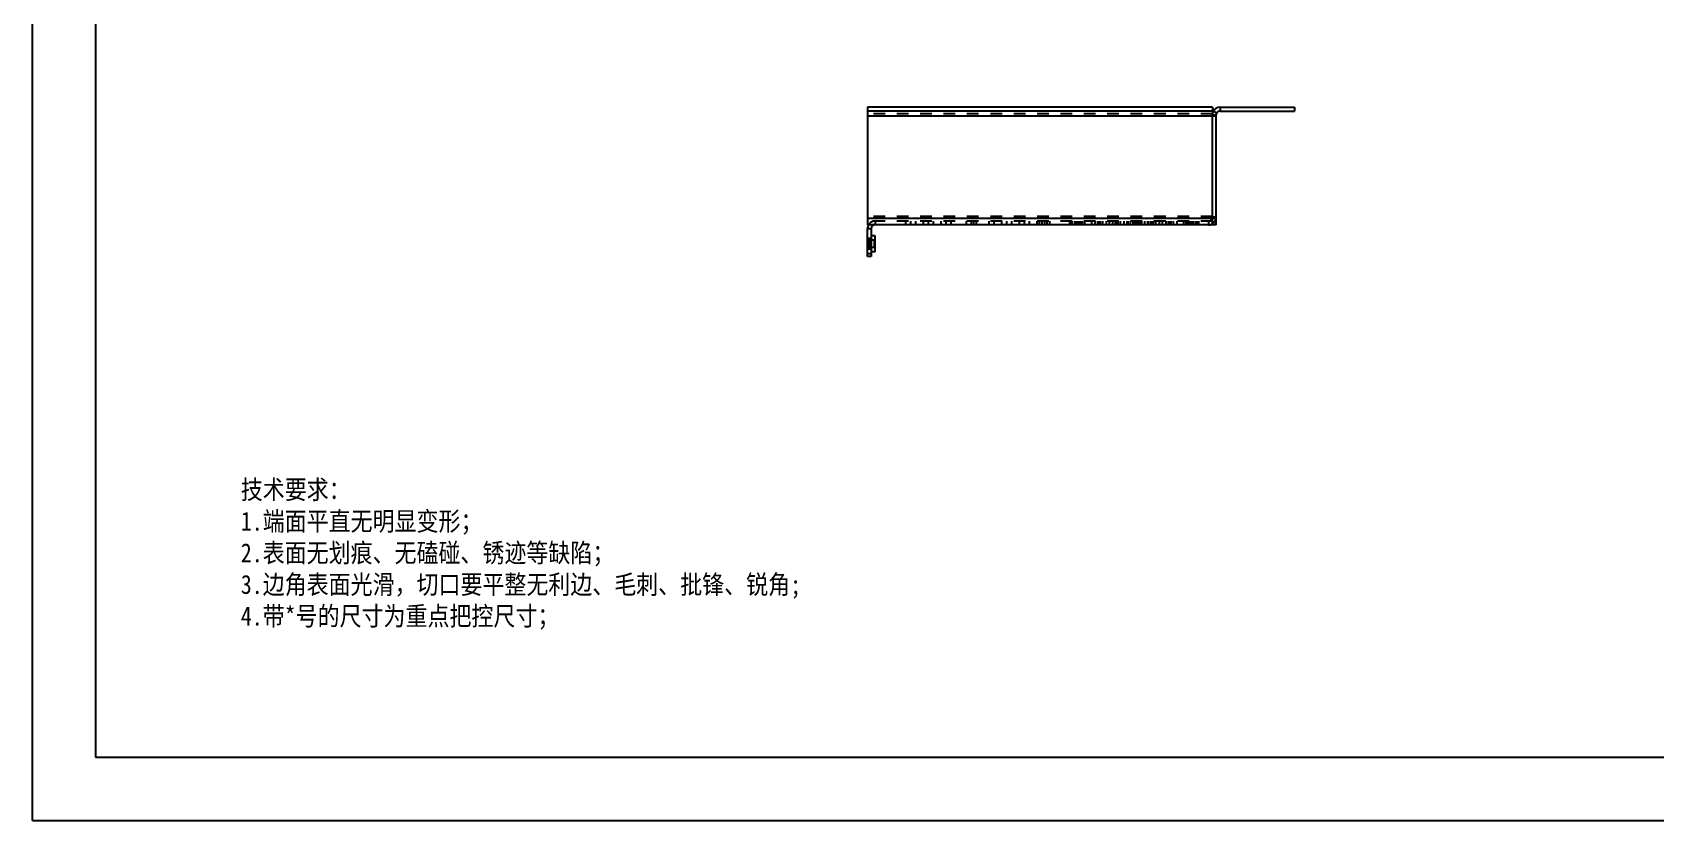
# Model space of a CAD drawing. Header units: millimetres. Extents: x -177 to 18421, y -5017 to 3255.
# Drawn here: x 9343 to 9985, y -3282 to -2971 of the extents above; entities that cross this region are included whole.
import ezdxf

# ---------------------------------------------------------------- set-up
doc = ezdxf.new("R2010")
doc.units = ezdxf.units.MM
doc.header["$LTSCALE"] = 46.255
doc.linetypes.add('HIDDEN', pattern=[0.2, 0.1, -0.1])
doc.layers.get('0').update_dxf_attribs({"linetype": 'CONTINUOUS'})
doc.layers.add('02___PRT_ALL_AXES', color=7, linetype='CONTINUOUS')
doc.layers.add('DEFAULT_2', color=8, linetype='HIDDEN')
doc.styles.get("Standard").update_dxf_attribs({"font": 'txt', "width": 0.85})

msp = doc.modelspace()

# ---------------------------------------------------------------- linework, layer by layer
at = {"color": 7, "linetype": 'Continuous'}
for p, q in [((9342.826, -3282.292), (9342.826, -2441.292)), ((9673.256, -3000.222), (9673.256, -3046.722)), ((9809.756, -3001.722), (9673.256, -3001.722)), ((9673.256, -3003.572), (9811.256, -3003.572)), ((9809.756, -3000.222), (9809.756, -3001.722)), ((9809.756, -3001.848), (9809.756, -3003.222)), ((9809.756, -3003.222), (9811.256, -3003.222)), ((9810.157, -3001.722), (9811.457, -3002.472)), ((9811.256, -3046.722), (9811.256, -3003.222)), ((9812.756, -3000.222), (9812.756, -3001.722)), ((9812.756, -3001.722), (9842.256, -3001.722)), ((9842.256, -3000.222), (9842.256, -3001.722)), ((9673.256, -3044.122), (9811.256, -3044.122)), ((9811.256, -3046.722), (9673.256, -3046.722)), ((9673.256, -3048.222), (9674.756, -3048.222)), ((9673.261, -3048.05), (9674.758, -3048.136)), ((9674.756, -3048.222), (9674.756, -3059.222)), ((9676.206, -3051.06), (9676.206, -3051.07)), ((9676.256, -3051.06), (9676.206, -3051.06)), ((9676.256, -3051.07), (9676.206, -3051.07)), ((9676.206, -3051.366), (9676.206, -3051.334)), ((9676.256, -3051.334), (9676.206, -3051.334)), ((9676.256, -3051.366), (9676.206, -3051.366)), ((9676.206, -3051.497), (9676.206, -3051.447)), ((9676.256, -3051.447), (9676.206, -3051.447)), ((9676.256, -3051.497), (9676.206, -3051.497)), ((9676.206, -3051.634), (9676.206, -3051.591)), ((9676.256, -3051.591), (9676.206, -3051.591)), ((9676.256, -3051.634), (9676.206, -3051.634)), ((9676.206, -3051.997), (9676.206, -3052.071)), ((9676.256, -3051.997), (9676.206, -3051.997)), ((9676.256, -3052.032), (9676.206, -3052.032)), ((9676.256, -3052.046), (9676.206, -3052.046)), ((9676.256, -3052.05), (9676.206, -3052.05)), ((9676.256, -3052.071), (9676.206, -3052.071)), ((9676.206, -3052.836), (9676.206, -3053.253)), ((9676.256, -3052.836), (9676.206, -3052.836)), ((9676.256, -3052.872), (9676.206, -3052.872)), ((9676.256, -3052.965), (9676.206, -3052.965)), ((9676.256, -3053.253), (9676.206, -3053.253)), ((9676.256, -3057.397), (9676.256, -3051.047)), ((9674.756, -3058.222), (9673.256, -3058.222)), ((9674.756, -3059.222), (9673.256, -3059.222)), ((9342.826, -3282.292), (10531.826, -3282.292))]:
    msp.add_line(p, q, dxfattribs=at)
at = {"color": 3, "linetype": 'Continuous'}
for p, q in [((9809.756, -3000.222), (9673.256, -3000.222)), ((9809.756, -3046.722), (9809.756, -3003.222)), ((9812.756, -3000.222), (9842.256, -3000.222)), ((9673.256, -3059.222), (9673.256, -3048.222))]:
    msp.add_line(p, q, dxfattribs=at)
at = {"color": 7, "linetype": 'Continuous'}
msp.add_lwpolyline([(9367.826, -3257.292), (10506.826, -3257.292), (10506.826, -2466.292), (9367.826, -2466.292)], close=True, dxfattribs=at)
at = {"color": 3, "linetype": 'Continuous'}
for centre, start, end in [((9812.756, -3003.222), 151.167184, 180), ((9812.756, -3003.222), 90, 150), ((9676.256, -3048.222), 149.754575, 180)]:
    msp.add_arc(centre, 3, start, end, dxfattribs=at)
at = {"color": 7, "linetype": 'Continuous'}
for centre, start, end in [((9812.756, -3003.222), 154.271726, 180), ((9812.756, -3003.222), 90, 150), ((9676.256, -3048.222), 90, 180)]:
    msp.add_arc(centre, 1.5, start, end, dxfattribs=at)
at = {"layer": '02___PRT_ALL_AXES', "color": 8, "linetype": 'HIDDEN'}
for p, q in [((9673.256, -3052.122), (9673.256, -3056.322)), ((9674.756, -3052.122), (9673.256, -3052.122)), ((9674.756, -3056.322), (9673.256, -3056.322)), ((9673.386, -3052.112), (9673.386, -3056.332)), ((9673.516, -3052.112), (9673.386, -3052.112)), ((9675.956, -3052.722), (9673.386, -3052.722)), ((9675.956, -3055.722), (9673.386, -3055.722)), ((9673.516, -3056.332), (9673.386, -3056.332)), ((9673.516, -3052.112), (9673.516, -3056.332)), ((9673.906, -3052.312), (9673.516, -3052.112)), ((9673.906, -3056.132), (9673.516, -3056.332)), ((9673.906, -3052.112), (9673.906, -3056.332)), ((9674.756, -3052.112), (9673.906, -3052.112)), ((9674.756, -3056.332), (9673.906, -3056.332)), ((9674.756, -3051.047), (9674.756, -3057.397))]:
    msp.add_line(p, q, dxfattribs=at)
at = {"layer": '02___PRT_ALL_AXES', "color": 7, "linetype": 'Continuous'}
for p, q in [((9676.256, -3051.047), (9674.756, -3051.047)), ((9676.256, -3057.397), (9674.756, -3057.397))]:
    msp.add_line(p, q, dxfattribs=at)
at = {"layer": 'DEFAULT_2', "color": 8, "linetype": 'HIDDEN'}
for p, q in [((9809.756, -3002.822), (9673.256, -3002.822)), ((9809.756, -3001.848), (9809.756, -3001.722)), ((9809.756, -3043.372), (9673.256, -3043.372)), ((9811.256, -3043.722), (9809.756, -3043.722)), ((9809.756, -3045.222), (9673.256, -3045.222)), ((9676.256, -3045.222), (9676.256, -3046.722)), ((9688.256, -3045.222), (9688.256, -3046.722)), ((9690.256, -3045.222), (9690.256, -3046.722)), ((9692.256, -3045.222), (9692.256, -3046.722)), ((9695.256, -3045.222), (9695.256, -3046.722)), ((9697.256, -3045.222), (9697.256, -3046.722)), ((9699.256, -3045.222), (9699.256, -3046.722)), ((9702.256, -3045.222), (9702.256, -3046.722)), ((9704.256, -3045.222), (9704.256, -3046.722)), ((9706.256, -3045.222), (9706.256, -3046.722)), ((9712.256, -3045.222), (9712.256, -3046.722)), ((9714.256, -3045.222), (9714.256, -3046.722)), ((9715.256, -3045.222), (9715.256, -3046.722)), ((9716.256, -3045.222), (9716.256, -3046.722)), ((9721.256, -3045.222), (9721.256, -3046.722)), ((9723.256, -3045.222), (9723.256, -3046.722)), ((9726.256, -3045.222), (9726.256, -3046.722)), ((9728.256, -3045.222), (9728.256, -3046.722)), ((9730.256, -3045.222), (9730.256, -3046.722)), ((9733.256, -3045.222), (9733.256, -3046.722)), ((9735.256, -3045.222), (9735.256, -3046.722)), ((9737.256, -3045.222), (9737.256, -3046.722)), ((9740.256, -3045.222), (9740.256, -3046.722)), ((9741.256, -3045.222), (9741.256, -3046.722)), ((9742.256, -3045.222), (9742.256, -3046.722)), ((9743.256, -3045.222), (9743.256, -3046.722)), ((9744.256, -3045.222), (9744.256, -3046.722)), ((9745.256, -3045.222), (9745.256, -3046.722)), ((9753.256, -3045.222), (9753.256, -3046.722)), ((9753.584, -3045.222), (9753.584, -3046.722)), ((9754.17, -3045.222), (9754.17, -3046.722)), ((9754.256, -3045.222), (9754.256, -3046.722)), ((9755.256, -3045.222), (9755.256, -3046.722)), ((9755.27, -3045.222), (9755.27, -3046.722)), ((9755.756, -3045.222), (9755.756, -3046.722)), ((9755.977, -3045.222), (9755.977, -3046.722)), ((9756.341, -3045.222), (9756.341, -3046.722)), ((9756.998, -3045.222), (9756.998, -3046.722)), ((9757.27, -3045.222), (9757.27, -3046.722)), ((9757.977, -3045.222), (9757.977, -3046.722)), ((9758.27, -3045.222), (9758.27, -3046.722)), ((9759.17, -3045.222), (9759.17, -3046.722)), ((9761.856, -3045.222), (9761.856, -3046.722)), ((9763.27, -3045.222), (9763.27, -3046.722)), ((9764.241, -3045.222), (9764.241, -3046.722)), ((9764.27, -3045.222), (9764.27, -3046.722)), ((9764.534, -3045.222), (9764.534, -3046.722)), ((9764.977, -3045.222), (9764.977, -3046.722)), ((9765.241, -3045.222), (9765.241, -3046.722)), ((9765.27, -3045.222), (9765.27, -3046.722)), ((9766.241, -3045.222), (9766.241, -3046.722)), ((9767.655, -3045.222), (9767.655, -3046.722)), ((9768.856, -3045.222), (9768.856, -3046.722)), ((9770.27, -3045.222), (9770.27, -3046.722)), ((9771.241, -3045.222), (9771.241, -3046.722)), ((9771.27, -3045.222), (9771.27, -3046.722)), ((9771.534, -3045.222), (9771.534, -3046.722)), ((9771.977, -3045.222), (9771.977, -3046.722)), ((9772.241, -3045.222), (9772.241, -3046.722)), ((9772.27, -3045.222), (9772.27, -3046.722)), ((9773.241, -3045.222), (9773.241, -3046.722)), ((9774.655, -3045.222), (9774.655, -3046.722)), ((9775.856, -3045.222), (9775.856, -3046.722)), ((9776.256, -3045.222), (9776.256, -3046.722)), ((9777.27, -3045.222), (9777.27, -3046.722)), ((9778.241, -3045.222), (9778.241, -3046.722)), ((9778.27, -3045.222), (9778.27, -3046.722)), ((9778.534, -3045.222), (9778.534, -3046.722)), ((9778.977, -3045.222), (9778.977, -3046.722)), ((9779.084, -3045.222), (9779.084, -3046.722)), ((9779.241, -3045.222), (9779.241, -3046.722)), ((9779.27, -3045.222), (9779.27, -3046.722)), ((9779.67, -3046.722), (9779.67, -3045.222)), ((9780.241, -3045.222), (9780.241, -3046.722)), ((9780.67, -3046.722), (9780.67, -3045.222)), ((9781.256, -3045.222), (9781.256, -3046.722)), ((9781.655, -3045.222), (9781.655, -3046.722)), ((9782.856, -3045.222), (9782.856, -3046.722)), ((9784.084, -3045.222), (9784.084, -3046.722)), ((9784.27, -3045.222), (9784.27, -3046.722)), ((9785.241, -3045.222), (9785.241, -3046.722)), ((9785.27, -3045.222), (9785.27, -3046.722)), ((9785.534, -3045.222), (9785.534, -3046.722)), ((9785.977, -3045.222), (9785.977, -3046.722)), ((9786.241, -3045.222), (9786.241, -3046.722)), ((9786.27, -3045.222), (9786.27, -3046.722)), ((9787.241, -3045.222), (9787.241, -3046.722)), ((9788.655, -3045.222), (9788.655, -3046.722)), ((9789.856, -3045.222), (9789.856, -3046.722)), ((9791.27, -3045.222), (9791.27, -3046.722)), ((9792.241, -3045.222), (9792.241, -3046.722)), ((9792.27, -3045.222), (9792.27, -3046.722)), ((9792.534, -3045.222), (9792.534, -3046.722)), ((9792.977, -3045.222), (9792.977, -3046.722)), ((9793.241, -3045.222), (9793.241, -3046.722)), ((9793.27, -3045.222), (9793.27, -3046.722)), ((9794.241, -3045.222), (9794.241, -3046.722)), ((9795.655, -3045.222), (9795.655, -3046.722)), ((9798.341, -3045.222), (9798.341, -3046.722)), ((9799.241, -3045.222), (9799.241, -3046.722)), ((9799.534, -3045.222), (9799.534, -3046.722)), ((9800.241, -3045.222), (9800.241, -3046.722)), ((9800.513, -3045.222), (9800.513, -3046.722)), ((9801.17, -3045.222), (9801.17, -3046.722)), ((9801.534, -3045.222), (9801.534, -3046.722)), ((9801.756, -3045.222), (9801.756, -3046.722)), ((9802.241, -3045.222), (9802.241, -3046.722)), ((9802.256, -3045.222), (9802.256, -3046.722)), ((9803.256, -3045.222), (9803.256, -3046.722)), ((9803.341, -3045.222), (9803.341, -3046.722)), ((9803.927, -3045.222), (9803.927, -3046.722)), ((9804.256, -3045.222), (9804.256, -3046.722)), ((9808.256, -3045.222), (9808.256, -3046.722)), ((9810.318, -3045.901), (9809.287, -3044.812)), ((9675.956, -3052.722), (9673.386, -3052.722)), ((9675.956, -3055.722), (9673.386, -3055.722)), ((9675.956, -3052.722), (9676.256, -3052.422)), ((9675.956, -3052.722), (9675.956, -3055.722)), ((9675.956, -3055.722), (9676.256, -3056.022)), ((9676.206, -3051.07), (9676.206, -3051.334)), ((9676.256, -3051.074), (9676.206, -3051.074)), ((9676.256, -3051.098), (9676.206, -3051.098)), ((9676.256, -3051.131), (9676.206, -3051.131)), ((9676.256, -3051.145), (9676.206, -3051.145)), ((9676.256, -3051.186), (9676.206, -3051.186)), ((9676.256, -3051.197), (9676.206, -3051.197)), ((9676.256, -3051.202), (9676.206, -3051.202)), ((9676.256, -3051.223), (9676.206, -3051.223)), ((9676.256, -3051.233), (9676.206, -3051.233)), ((9676.256, -3051.235), (9676.206, -3051.235)), ((9676.256, -3051.262), (9676.206, -3051.262)), ((9676.256, -3051.27), (9676.206, -3051.27)), ((9676.256, -3051.316), (9676.206, -3051.316)), ((9676.256, -3051.323), (9676.206, -3051.323)), ((9676.256, -3051.324), (9676.206, -3051.324)), ((9676.256, -3051.336), (9676.206, -3051.336)), ((9676.206, -3051.366), (9676.206, -3051.447)), ((9676.256, -3051.399), (9676.206, -3051.399)), ((9676.256, -3051.428), (9676.206, -3051.428)), ((9676.256, -3051.46), (9676.206, -3051.46)), ((9676.206, -3051.497), (9676.206, -3051.591)), ((9676.256, -3051.498), (9676.206, -3051.498)), ((9676.256, -3051.506), (9676.206, -3051.506)), ((9676.256, -3051.51), (9676.206, -3051.51)), ((9676.256, -3051.511), (9676.206, -3051.511)), ((9676.256, -3051.514), (9676.206, -3051.514)), ((9676.256, -3051.522), (9676.206, -3051.522)), ((9676.256, -3051.559), (9676.206, -3051.559)), ((9676.256, -3051.564), (9676.206, -3051.564)), ((9676.256, -3051.57), (9676.206, -3051.57)), ((9676.256, -3051.59), (9676.206, -3051.59)), ((9676.256, -3051.611), (9676.206, -3051.611)), ((9676.256, -3051.627), (9676.206, -3051.627)), ((9676.256, -3051.633), (9676.206, -3051.633)), ((9676.206, -3051.634), (9676.206, -3051.997)), ((9676.256, -3051.638), (9676.206, -3051.638)), ((9676.256, -3051.641), (9676.206, -3051.641)), ((9676.256, -3051.65), (9676.206, -3051.65)), ((9676.256, -3051.67), (9676.206, -3051.67)), ((9676.256, -3051.689), (9676.206, -3051.689)), ((9676.256, -3051.722), (9676.206, -3051.722)), ((9676.256, -3051.751), (9676.206, -3051.751)), ((9676.256, -3051.793), (9676.206, -3051.793)), ((9676.256, -3051.806), (9676.206, -3051.806)), ((9676.256, -3051.84), (9676.206, -3051.84)), ((9676.256, -3051.848), (9676.206, -3051.848)), ((9676.256, -3051.858), (9676.206, -3051.858)), ((9676.256, -3051.881), (9676.206, -3051.881)), ((9676.256, -3051.892), (9676.206, -3051.892)), ((9676.256, -3051.904), (9676.206, -3051.904)), ((9676.256, -3051.91), (9676.206, -3051.91)), ((9676.256, -3051.92), (9676.206, -3051.92)), ((9676.256, -3051.929), (9676.206, -3051.929)), ((9676.256, -3051.937), (9676.206, -3051.937)), ((9676.256, -3051.969), (9676.206, -3051.969)), ((9676.256, -3051.972), (9676.206, -3051.972)), ((9676.256, -3051.976), (9676.206, -3051.976)), ((9676.256, -3051.982), (9676.206, -3051.982)), ((9676.256, -3051.99), (9676.206, -3051.99)), ((9676.256, -3052.03), (9676.206, -3052.03)), ((9676.256, -3052.041), (9676.206, -3052.041)), ((9676.256, -3052.048), (9676.206, -3052.048)), ((9676.256, -3052.056), (9676.206, -3052.056)), ((9676.256, -3052.057), (9676.206, -3052.057)), ((9676.256, -3052.063), (9676.206, -3052.063)), ((9676.206, -3052.071), (9676.206, -3052.836)), ((9676.256, -3052.078), (9676.206, -3052.078)), ((9676.256, -3052.08), (9676.206, -3052.08)), ((9676.256, -3052.121), (9676.206, -3052.121)), ((9676.256, -3052.135), (9676.206, -3052.135)), ((9676.256, -3052.187), (9676.206, -3052.187)), ((9676.256, -3052.188), (9676.206, -3052.188)), ((9676.256, -3052.195), (9676.206, -3052.195)), ((9676.256, -3052.227), (9676.206, -3052.227)), ((9676.256, -3052.243), (9676.206, -3052.243)), ((9676.256, -3052.245), (9676.206, -3052.245)), ((9676.256, -3052.266), (9676.206, -3052.266)), ((9676.256, -3052.275), (9676.206, -3052.275)), ((9676.256, -3052.305), (9676.206, -3052.305)), ((9676.256, -3052.313), (9676.206, -3052.313)), ((9676.256, -3052.339), (9676.206, -3052.339)), ((9676.256, -3052.358), (9676.206, -3052.358)), ((9676.256, -3052.372), (9676.206, -3052.372)), ((9676.256, -3052.375), (9676.206, -3052.375)), ((9676.256, -3052.397), (9676.206, -3052.397)), ((9676.256, -3052.408), (9676.206, -3052.408)), ((9676.256, -3052.412), (9676.206, -3052.412)), ((9676.256, -3052.414), (9676.206, -3052.414)), ((9676.256, -3052.417), (9676.206, -3052.417)), ((9676.256, -3052.432), (9676.206, -3052.432)), ((9676.256, -3052.433), (9676.206, -3052.433)), ((9676.256, -3052.453), (9676.206, -3052.453)), ((9676.256, -3052.467), (9676.206, -3052.467)), ((9676.256, -3052.476), (9676.206, -3052.476)), ((9676.256, -3052.477), (9676.206, -3052.477)), ((9676.256, -3052.488), (9676.206, -3052.488)), ((9676.256, -3052.493), (9676.206, -3052.493)), ((9676.256, -3052.515), (9676.206, -3052.515)), ((9676.256, -3052.517), (9676.206, -3052.517)), ((9676.256, -3052.557), (9676.206, -3052.557)), ((9676.256, -3052.565), (9676.206, -3052.565)), ((9676.256, -3052.571), (9676.206, -3052.571)), ((9676.256, -3052.572), (9676.206, -3052.572)), ((9676.256, -3052.619), (9676.206, -3052.619)), ((9676.256, -3052.632), (9676.206, -3052.632)), ((9676.256, -3052.635), (9676.206, -3052.635)), ((9676.256, -3052.636), (9676.206, -3052.636)), ((9676.256, -3052.641), (9676.206, -3052.641)), ((9676.256, -3052.668), (9676.206, -3052.668)), ((9676.256, -3052.671), (9676.206, -3052.671)), ((9676.256, -3052.687), (9676.206, -3052.687)), ((9676.256, -3052.692), (9676.206, -3052.692)), ((9676.256, -3052.697), (9676.206, -3052.697)), ((9676.256, -3052.699), (9676.206, -3052.699)), ((9676.256, -3052.714), (9676.206, -3052.714)), ((9676.256, -3052.716), (9676.206, -3052.716)), ((9676.256, -3052.732), (9676.206, -3052.732)), ((9676.256, -3052.766), (9676.206, -3052.766)), ((9676.256, -3052.781), (9676.206, -3052.781)), ((9676.256, -3052.784), (9676.206, -3052.784)), ((9676.256, -3052.788), (9676.206, -3052.788)), ((9676.256, -3052.84), (9676.206, -3052.84)), ((9676.256, -3053.129), (9676.206, -3053.129)), ((9676.256, -3053.172), (9676.206, -3053.172)), ((9676.256, -3053.187), (9676.206, -3053.187)), ((9676.256, -3053.234), (9676.206, -3053.234)), ((9676.256, -3053.25), (9676.206, -3053.25)), ((9676.206, -3053.253), (9676.206, -3053.555)), ((9676.256, -3053.285), (9676.206, -3053.285)), ((9676.256, -3053.29), (9676.206, -3053.29)), ((9676.256, -3053.313), (9676.206, -3053.313)), ((9676.256, -3053.351), (9676.206, -3053.351)), ((9676.256, -3053.395), (9676.206, -3053.395)), ((9676.256, -3053.397), (9676.206, -3053.397)), ((9676.256, -3053.402), (9676.206, -3053.402)), ((9676.256, -3053.429), (9676.206, -3053.429)), ((9676.256, -3053.447), (9676.206, -3053.447)), ((9676.256, -3053.448), (9676.206, -3053.448)), ((9676.256, -3053.45), (9676.206, -3053.45)), ((9676.256, -3053.466), (9676.206, -3053.466)), ((9676.256, -3053.466), (9676.206, -3053.466)), ((9676.256, -3053.476), (9676.206, -3053.476)), ((9676.256, -3053.51), (9676.206, -3053.51)), ((9676.256, -3053.519), (9676.206, -3053.519)), ((9676.256, -3053.535), (9676.206, -3053.535)), ((9676.256, -3053.54), (9676.206, -3053.54)), ((9676.256, -3053.555), (9676.206, -3053.555))]:
    msp.add_line(p, q, dxfattribs=at)
for centre, radius, start, end in [((9812.756, -3003.222), 3, 150, 151.167184), ((9812.756, -3003.222), 1.5, 150, 154.271726), ((9808.256, -3043.722), 3, 270, 0), ((9808.256, -3043.722), 1.5, 270, 0), ((9676.256, -3048.222), 3, 90, 149.754575)]:
    msp.add_arc(centre, radius, start, end, dxfattribs=at)

# ---------------------------------------------------------------- texts
at = {"insert": (9425.265, -3147.672), "char_height": 7.5, "width": 260.45821, "attachment_point": 1}
msp.add_mtext('{\\fSimSun|b0|i0|c134|p54;技术要求：\\P1.端面平直无明显变形；\\P2.表面无划痕、无磕碰、锈迹等缺陷；\\P3.边角表面光滑，切口要平整无利边、毛刺、批锋、锐角;\\P4.\\fSimSun|b0|i0|c134|p34;\\C0;带*号的尺寸为重点把控尺寸\\fSimSun|b0|i0|c134|p54;\\C256;；}', dxfattribs=at)

doc.saveas('drawing.dxf')
